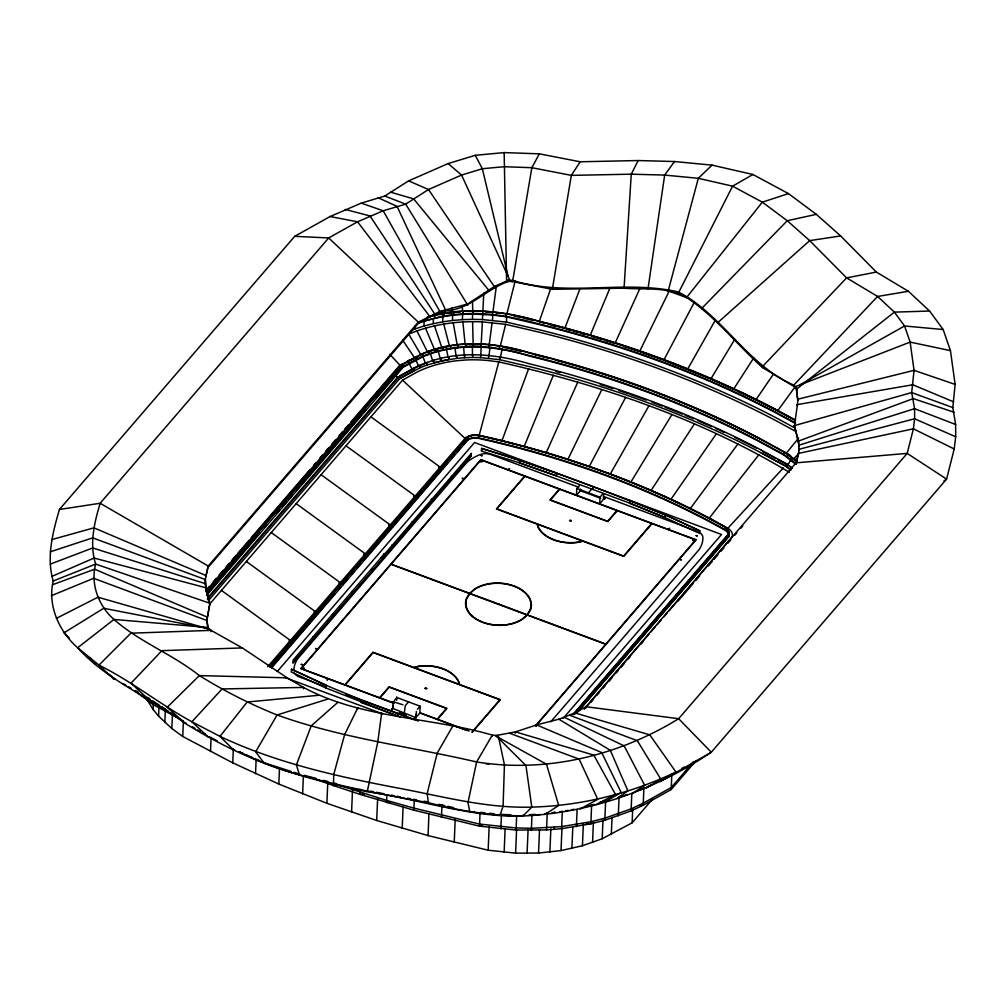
<?xml version="1.0" encoding="UTF-8"?>
<svg xmlns="http://www.w3.org/2000/svg" width="1006" height="1006" viewBox="0 0 1006 1006"><rect width="100%" height="100%" fill="white"/><g stroke="black" fill="none" stroke-linecap="round" stroke-linejoin="round"><path stroke-width="1.5" d="M303.472 688.833L303.485 687.425L287.213 677.843L242.308 647.927L211.109 630.36L207.488 627.417L113.992 619.445C98.613 606.09 90.288 584.046 95.645 564.077C89.232 543.982 94.3 522.806 100.16 503.264L328.685 237.944L357.558 221.798L383.198 210.782L405.695 204.143L428.506 189.518L461.565 175.057L482.327 168.731L503.956 166.719L531.847 167.7L571.32 175.371L631.252 174.176L664.677 175.082L698.315 178.314L732.582 186.16L762.334 202.156L787.258 220.729L809.679 240.623L846.599 277.882L877.597 296.456L894.397 312.124L904.557 325.982L910.128 342.103L914.052 370.346L911.688 392.579L914.58 408.688L914.63 418.773L913.41 428.808L907.186 453.392L678.648 718.699C619.004 755.556 546.346 773.224 476.63 761.957C410.071 746.49 341.663 738.266 277.078 714.977C250.066 704.137 224.099 690.908 199.351 675.592C172.567 654.189 139.645 642.155 113.992 619.445L77.651 647.751C59.165 631.579 47.37 605.562 53.192 581.015C46.263 557.211 52.727 532.501 59.417 509.476L294.695 236.335L330.069 216.541L361.267 203.137L384.808 196.032L408.612 180.866L448.123 163.576L475.297 155.301L504.157 152.598L539.354 153.843L580.185 161.777L638.156 160.545L674.485 161.526L712.034 165.135L752.953 174.503L788.478 193.605L816.306 214.341L840.676 235.957L876.339 272.06L908.393 291.275L929.607 311.043L943.163 329.54L950.444 350.641L955.134 384.405L952.808 407.568L955.637 424.494L955.7 436.78L954.204 448.978L946.583 479.095L711.305 752.249C654.051 790.691 586.586 814.357 517.436 816.193C466.193 816.268 417.226 798.827 366.825 791.684C323.618 782.039 279.681 772.432 240.057 751.985M504.157 152.598L506.584 280.184L512.557 280.385C566.63 297.374 623.745 279.454 678.333 291.929C723.062 315.18 746.854 364.864 793.772 385.122L797.368 388.479L894.397 312.124L929.607 311.043M207.525 625.782L206.834 620.488L209.927 603.26L205.89 587.755L205.325 579.557L92.703 537.87L50.3 551.804M206.783 621.934L207.211 617.093L94.639 569.207L52.463 584.763M208.758 630.448L206.834 620.488L93.621 578.299L51.218 595.766M797.356 389.649L793.772 386.317L762.573 367.618L762.611 366.448L846.599 277.882L876.339 272.06M180.288 719.328L153.214 704.64L153.302 702.578L142.387 694.593M652.617 799.028L632.133 822.807L602.204 838.74L582.436 845.757L561.021 850.573L538.55 853.05L515.6 853.138L488.161 850.221L428.053 835.584L376.697 820.494L326.887 803.291L278.838 784.051L232.751 762.85L182.74 736.48L171.85 728.533L158.583 716.159L153.138 709.519L153.402 703.32M158.583 716.159L158.973 706.866M164.833 722.509L165.349 710.11M171.85 728.533L172.504 713.028M182.74 736.48L183.394 720.988M209.525 603.21L205.84 589.038L205.325 579.557M205.299 584.939L205.35 583.656L92.753 547.968L50.363 564.077M205.84 589.038L205.89 587.755L94.086 558.053L51.985 576.35M59.417 509.476L100.16 503.264L208.217 566.038L205.777 576.752L208.217 566.038L418.307 322.146L439.811 311.458L467.727 303.963L494.7 286.282L509.652 279.756L461.565 175.057L448.123 163.576M210.506 751.545L211.097 737.599M232.751 762.85L233.342 748.904M255.537 773.689L256.128 759.744M278.838 784.051L279.492 768.559M291.489 669.216L325.793 685.111L325.592 687.878L291.275 671.97L291.489 669.216L325.793 685.111L325.592 687.878L397.785 716.058M293.438 642.457L293.249 639.388M293.098 662.891L471.198 456.12L471.311 453.455L471.047 456.07L292.947 662.828L293.06 660.162L384.518 553.652L380.884 558.443M301.272 664.388L302.353 664.601L301.209 664.413M302.63 793.923L303.347 776.871M326.887 803.291L327.742 783.146M343.26 584.612L343.071 581.543M351.584 812.156L352.502 790.465M368.171 555.689L367.982 552.621M359.884 789.169L359.67 794.262L413.843 810.182L479.497 826.152L516.065 830.038L546.547 829.925L561.6 828.68L590.836 823.813L604.832 820.242L631.089 810.911L643.174 805.228L671.178 789.559L696.24 760.473M384.367 553.589L384.506 554.243L471.311 453.455M376.697 820.494L377.615 798.802M393.082 526.767L392.893 523.698M208.267 600.796L399.659 378.646L399.772 375.879L413.969 367.932M403.066 367.291L403.205 364.247L422.948 353.747L422.822 356.79L403.066 367.291L206.67 595.301M386.845 795.897L386.568 802.511L389.611 802.411M391.762 709.783L392.265 708.966M391.422 709.469L392.415 709.23L391.598 709.129M396.754 700.289L396.867 697.523L420.143 706.225L419.879 713.065L415.868 717.605L392.667 708.413A17.655 6.124 -69.6 0 0 393.069 702.754M397.697 716.159L397.81 713.493M412.284 329.981L415.101 328.874L415.226 325.843M399.86 713.279L399.231 713.04L399.96 712.826M401.268 713.895L401.897 714.034M401.633 713.38L402.073 713.644M416.71 359.658L416.836 356.627M208.167 567.309L418.245 323.416L418.307 322.146L328.685 237.944L294.695 236.335M403.305 714.65L403.922 714.876M403.658 714.147L403.859 713.858M405.343 715.404L405.959 715.643M207.374 599.186L399.772 375.879L399.634 378.621L420.206 367.718L420.307 364.926L434.114 360.06M405.996 715.027L405.695 714.901M402.199 828.303L403.104 806.611M206.469 592.157L402.916 364.097L416.597 356.438L416.484 359.205L422.633 356.313L422.746 353.559C456.51 339.11 495.027 342.191 529.395 352.741A794.966 509.929 2.4 0 1 759.844 438.566L786.378 453.115L796.827 461.125M415.101 328.874L423.966 326.032L424.218 319.958M427.034 362.298L426.934 365.077L420.181 367.693M418.245 323.416L429.336 317.217L429.386 315.934L357.558 221.798L330.069 216.541M422.633 356.313L429.134 353.772L429.26 351.006M429.31 354.25L429.436 351.207C461.641 339.676 497.115 343.197 529.282 352.968A794.614 509.702 2.4 0 1 759.618 438.742L784.026 451.983L795.96 461.301L795.834 464.344L783.888 455.014L759.492 441.785A794.614 509.702 2.4 0 0 529.156 355.998C494.889 345.473 456.485 342.38 422.822 356.79M414.422 718.196L415.101 718.334M415.767 717.919L415.818 718.322M423.966 326.032L433.196 323.68L433.385 319.116M413.843 810.182L414.246 800.55M429.336 317.217L434.403 314.84L434.454 313.558L370.007 215.95L345.221 209.424M418.685 322.863L434.818 318.273L434.818 315.016C469.048 307.119 504.836 311.181 538.235 320.977A820.028 526.012 2.4 0 1 775.94 409.505L795.633 420.181M419.64 712.864L465.3 729.903M429.134 353.772L435.963 351.584L436.088 348.818M436.114 352.062L436.239 349.032M434.403 314.84L439.76 312.74L439.811 311.458L383.198 210.782L361.267 203.137M433.196 323.68L442.715 321.819L442.967 315.746M426.921 365.065L441.345 360.94L441.458 358.149C470.795 351.358 501.365 355.52 529.91 363.933A798.248 512.041 2.4 0 1 761.303 450.097M419.967 321.92L443.973 315.972L444.086 313.206M434.818 318.273L444.061 316.462L444.187 313.432C475.587 307.962 507.741 312.464 538.122 321.191A819.664 525.773 2.4 0 1 775.714 409.681L795.042 420.156M435.963 351.584L443.08 349.761L443.193 347.007M443.193 350.264L443.319 347.221M439.76 312.74L445.394 310.942L445.444 309.659L397.03 206.356L378.118 197.742M428.053 835.584L428.958 813.892M449.041 356.677L448.94 359.456L433.988 362.789L434.102 360.035L441.471 358.174M450.499 348.83L450.525 345.574M442.715 321.819L452.474 320.474L452.725 314.4M443.973 315.972L453.467 314.652L453.593 311.898M444.061 316.462L453.53 315.155L453.668 312.124M456.825 355.596L456.711 358.388L441.332 360.915M443.08 349.761L457.931 347.296L458.044 344.53M457.994 347.799L458.12 344.756M441.458 817.287L441.986 804.624M452.474 320.474L462.395 319.644L462.659 313.57M453.467 314.652L463.137 313.847L463.25 311.093M453.53 315.155L463.175 314.362L463.301 311.319M456.699 358.362L464.621 357.721L464.734 354.942M457.931 347.296L465.577 346.655L465.69 343.889M465.615 347.158L465.74 344.127M462.395 319.644L472.43 319.342L472.682 313.268M463.175 314.362L472.908 314.061L473.021 310.791M467.828 440.012L467.941 437.057A11.494 7.369 2.4 0 1 473.65 435.221L474.58 435.145A11.494 7.369 2.4 0 1 478.315 435.334A711.481 456.384 2.4 0 1 725.301 527.32A11.494 7.369 2.4 0 1 727.464 529.332L727.841 529.885A11.494 7.369 2.4 0 1 728.382 534.048L728.256 537.003A11.494 7.369 2.4 0 0 727.715 532.84L727.338 532.287A11.494 7.369 2.4 0 0 725.175 530.275A711.481 456.384 2.4 0 0 478.19 438.289A11.494 7.369 2.4 0 0 474.455 438.1L473.524 438.176A11.494 7.369 2.4 0 0 467.828 440.012L271.519 667.909M464.621 357.696L472.606 357.482L472.719 354.703M473.31 346.932L473.424 343.662M454.234 842.311L455.202 819.073M790.867 469.903L785.849 466.243L761.165 452.876A798.211 512.016 2.4 0 0 529.785 366.712L499.655 359.683L480.629 357.646L480.742 354.879M481.031 347.108L481.17 343.838M794.702 427.877L777.487 418.534A823.273 528.087 2.4 0 0 538.839 329.666L506.471 322.109L482.49 319.568L482.817 311.017M478.19 438.289L478.391 435.108A11.883 7.62 2.4 0 0 474.53 434.919L473.575 434.994A11.858 7.608 2.4 0 0 468.406 436.478L270.3 666.022M519.662 460.17L519.473 462.936L556.57 475.876L519.549 462.835L481.522 451.128L481.635 448.462L519.662 460.157L556.67 473.21L556.481 475.976L629.643 503.088L665.368 517.612L629.555 503.189L629.756 500.422L665.469 514.946L699.836 530.803L699.723 533.469L665.268 517.713L665.381 515.034C605.008 490.576 544.02 467.312 481.635 448.462M481.711 448.362L481.522 451.128M488.74 347.686L488.903 344.417M488.627 358.262L488.74 355.483M794.916 423.199L775.588 412.712A819.664 525.773 2.4 0 0 537.984 324.234L505.943 316.752L492.424 315.016L492.588 311.747M492.525 320.323L492.789 314.249M499.341 349.044L499.554 345.787M480.025 813.502L479.497 826.152L482.289 825.511M499.655 359.683L499.768 356.891M505.943 316.752L506.156 313.495M506.471 322.109L506.722 316.035M488.161 850.221L489.13 826.982M500.85 828.894L501.441 814.734M504.144 852.283L505.113 829.032M516.065 830.038L516.669 815.879M515.6 853.138L516.568 829.9M527.094 853.402L528.062 830.151M531.331 830.378L531.985 814.709M538.55 853.05L539.518 829.812M546.547 829.925L547.264 812.735M549.88 852.107L550.86 828.869M554.205 829.284L554.293 827.221M561.6 828.68L562.316 811.49M561.021 850.573L561.939 828.881M580.336 490.677L580.475 490.249A17.655 6.124 -69.6 0 1 580.361 489.105L580.512 490.262M581.091 490.5L581.77 490.551M574.866 714.21L574.916 712.927L586.008 706.728L796.086 462.835L798.475 453.392L913.41 428.808L954.204 448.978M571.898 848.448L572.804 826.756M576.4 826.63L577.117 809.44M585.957 708.01L586.008 706.728L678.648 718.699L711.305 752.249L660.074 781.624M582.436 845.757L583.342 824.065M602.632 494.084L599.991 497.19L599.752 504.006L603.713 498.913A17.655 6.124 -69.6 0 1 603.776 493.657M604.166 498.674L604.92 498.8L604.229 499.077C603.147 497.819 606.014 499.303 603.99 498.372M604.229 499.077L604.581 498.385M591.629 804.951L590.836 823.813L586.372 823.386M592.559 842.512L593.402 822.367M602.204 838.74L602.984 820.142M604.832 820.242L605.612 801.38M611.308 834.452L612.025 817.413M629.643 503.088L629.756 500.422M618.275 815.929L619.067 797.066M631.089 810.911L631.806 793.583M632.133 822.807L632.724 808.862M643.903 787.899L643.174 805.228L640.105 805.517M671.178 789.559L671.845 773.752M725.175 530.275L725.301 527.32M726.684 530.816A11.858 7.608 2.4 0 0 725.439 529.835L725.552 527.157A711.908 456.649 2.4 0 0 478.391 435.108M577.13 712.688L728.621 536.814L728.897 533.494A11.858 7.608 2.4 0 0 728.168 529.81L727.778 529.231A11.883 7.62 2.4 0 0 725.552 527.157M783.888 455.014L784.026 451.983M790.842 469.915L785.837 466.256L785.975 463.477L761.278 450.122M791.118 460.295L791.244 457.265M954.015 412.221L913.247 398.602L798.424 441.106L798.902 446.488L798.424 441.106L794.388 425.613L911.688 392.579L952.808 407.568M943.993 480.881L946.583 479.095L907.186 453.392L796.086 462.835L796.035 464.118L798.475 453.392M955.7 436.78L914.63 418.773L798.978 449.317L798.927 450.6L798.965 445.205L914.58 408.688L955.637 424.494M480.73 355.91L481.182 346.819M762.573 367.618C737.033 344.756 715.832 317.091 687.161 297.851L687.224 296.707L762.334 202.156L788.478 193.605M482.83 311.697L483.798 293.136M795.985 431.536L775.274 420.307A819.664 525.773 2.4 0 0 537.669 331.817L505.628 324.347L482.364 321.882L481.182 344.517L466.507 344.542M796.06 386.417L797.808 400.275L796.06 386.417L910.128 342.103L950.444 350.641M953.625 401.859L912.807 384.77L797.406 404.575L797.343 405.644L797.871 399.193L914.052 370.346L955.134 384.405M798.362 442.389L794.388 425.613M702.138 309.018L702.238 307.899L787.258 220.729L816.306 214.341M210.996 631.718L211.109 630.36L130.881 633.189L98.965 665.104L77.651 647.751C107.592 680.974 149.944 696.995 185.154 723.389C220.767 745.433 258.856 763.717 299.373 774.733C341.726 786.717 384.996 794.929 428.292 802.662C459.302 810.786 491.054 815.967 523.183 815.791L531.797 807.101C581.606 805.781 631.001 793.407 675.931 772.03L649.788 734.858L574.916 712.927L558.871 719.215L536.588 724.911L515.462 731.89L495.229 735.675L546.497 764.258L558.695 805.441L545.089 814.432L544.661 813.779L547.654 813.376M408.599 701.811L405.267 705.696L404.249 713.267M492.185 736.442L492.311 735.084C430.178 717.039 361.368 718.624 303.485 687.425L222.049 688.947L191.894 721.78C160.004 704.326 131.61 681.276 98.965 665.104L114.08 679.427L114.898 679.025L109.176 674.372M718.209 323.266L718.309 322.159L809.679 240.623L840.676 235.957M393.069 705.407L392.705 708.425M416.233 714.034L415.906 717.391M489.117 355.017L489.96 347.485M205.274 580.839L205.828 575.482L93.935 527.848L51.796 539.593M798.424 454.674L798.978 449.317M492.097 322.612L489.18 345.121L491.934 345.473M492.865 312.451L496.335 286.308M536.399 726.219L536.588 724.911L601.651 752.513L621.192 792.539L605.876 801.354M794.312 426.808L797.406 404.575M367.454 790.603L367.341 791.244L377.778 742.038L381.651 713.015L381.349 714.335M207.161 618.539L209.927 603.26L95.645 564.077L53.192 581.015M357.608 709.004L357.872 707.671L344.63 734.606L333.715 774.595L333.489 783.649L333.69 783.02L336.633 783.674M500.296 357.985L502.095 349.044M515.16 733.248L515.462 731.89L593.804 755.104L615.471 794.438L596.13 804.574M505.628 324.347L500.196 346.542L497.442 346.177M588.296 492.99L591.616 489.268M506.798 314.249L515.185 280.9M728.621 536.814L728.784 536.173A11.858 7.608 2.4 0 0 728.055 532.488M477.749 435.359L479.133 435.548L498.8 361.909C600.079 384.694 700.126 418.735 789.383 472.292M392.944 701.647L402.928 704.778M428.493 802.034L428.292 802.662L427.21 793.47L437.195 753.18L452.662 726.269M551.037 287.666L539.166 321.794L545.202 323.341M479.133 435.548L501.893 440.854L528.615 368.862M579.657 289.565L564.806 328.384L548.22 324.121M400.086 712.449L399.432 712.726M404.047 714.159L403.507 714.361M501.893 440.854L524.176 446.576L553.363 375.225M609.787 288.483L590.12 335.514L566.29 328.799M524.176 446.576L546.183 452.775L577.796 382.104M591.591 335.954L615.081 343.159L640.067 288.131M546.183 452.775L567.874 459.415L601.89 389.485M615.081 343.159L639.678 351.32L669.128 291.275L689.387 298.556M638.156 160.545L631.252 174.176L624.06 288.206C645.009 289.891 668.462 286.282 687.161 297.851M567.874 459.415L589.239 466.52L625.619 397.37M694.454 302.014L663.859 359.997L710.915 378.847L756.034 399.596L773.513 374.006M299.687 774.13L299.373 774.733L296.418 764.849L311.219 725.867L337.752 702.414M539.354 153.843L531.847 167.7L512.582 281.592L552.332 289.313L624.06 288.206M687.614 369.177L715.379 320.059M589.239 466.52L610.265 474.052L648.958 405.745M710.915 378.847L734.745 339.362M610.265 474.052L630.9 482.037L671.895 414.598M790.955 459.817L787.711 465.024L778.04 459.78M733.726 388.995L753.758 357.822M630.9 482.037L651.146 490.438L694.379 423.928M580.185 161.777L571.32 175.371L552.332 289.313M651.146 490.438L670.977 499.253L716.398 433.724M674.485 161.526L664.677 175.082L648.002 288.848M795.142 386.719L777.814 410.674L757.392 400.287M670.977 499.253L690.368 508.47L737.926 443.973M579.469 485.458L576.79 488.589L576.463 495.04M690.368 508.47L709.293 518.09L758.952 454.649M396.867 697.586L394.277 700.578M786.378 453.115L798.663 438.025M207.186 588.875L209.185 586.561M213.184 581.921L216.177 578.437M219.17 574.967L223.156 570.339M226.149 566.868L229.142 563.398M232.122 559.927L236.108 555.299M238.108 552.986L243.087 547.201M244.081 546.044L249.06 540.26M251.06 537.946L309.848 469.689M313.834 465.061L315.834 462.747M319.82 458.12L322.8 454.649M325.793 451.178L328.786 447.708M331.779 444.237L335.765 439.609M338.745 436.139L342.732 431.511M344.731 429.197L348.717 424.57M350.704 422.256L399.621 365.467L402.224 364.009M205.853 591.126L400.212 365.492L422.746 353.559M206.796 592.257L403.205 364.247M207.374 593.741L259.535 533.18M264.515 527.395L266.515 525.082M276.474 513.513L279.467 510.042M282.46 506.571L286.446 501.944M288.433 499.63L292.419 495.002M296.405 490.375L299.398 486.904M301.385 484.59L366.159 409.392M376.244 397.684L402.802 366.863L415.113 359.972M207.827 597.652L397.471 377.489L418.622 366.234L415.516 359.243M210.216 603.424L402.538 380.155L416.17 372.534A94.677 60.737 2.4 0 1 457.453 360.664L465.074 360.035A94.677 60.737 2.4 0 1 488.199 360.55L498.8 361.909M267.747 666.651L465.967 437.321A15.48 9.934 2.4 0 1 472.719 435.384L473.21 435.346M269.646 667.267L467.941 437.057M271.18 667.544L334.985 593.477M338.972 588.85L340.959 586.536M344.945 581.908L347.938 578.437M351.924 573.81L354.917 570.339M357.91 566.868L360.89 563.398M363.883 559.927L367.869 555.299M369.856 552.986L380.821 540.26M382.821 537.946L440.615 470.846M445.595 465.061L447.595 462.747M451.581 458.107L454.574 454.637M457.567 451.166L460.559 447.683M463.552 444.212L468.293 439.157A11.858 7.608 2.4 0 1 473.461 437.673L474.417 437.597A11.858 7.608 2.4 0 1 478.278 437.786A711.908 456.649 2.4 0 1 725.439 529.835M277.291 671.505L474.543 442.514L721.541 534.5L563.121 718.41M418.358 721.013L361.28 699.887L325.705 685.199M379.652 697.736L389.058 686.821L446.953 708.387L437.547 719.303L469.098 731.06M379.966 697.862L389.196 687.136L446.463 708.463L437.233 719.189L420.055 712.789M593.125 486.917L593.1 489.482M401.972 713.707L402.06 713.128M471.965 732.129L499.844 699.761L373.1 652.554L345.221 684.923L394.289 703.194M472.292 732.242L500.347 699.686L459.503 684.47L458.799 681.628A32.947 21.126 2.4 0 0 417.855 666.387L413.793 667.443L372.949 652.24L344.907 684.797L303.762 669.48A2.93 1.874 2.4 0 0 302.617 666.991L391.032 564.341L469.437 593.54L466.432 598.507A32.947 21.126 2.4 0 0 482.767 622.412A32.947 21.126 2.4 0 0 522.353 619.331L527.295 615.081L605.687 644.28L535.569 725.691M535.884 725.816L679.39 559.21L681.414 559.965L679.591 558.984L696.127 539.782L668.827 529.621L669.568 528.213L668.462 529.483L508.495 469.903L509.589 468.633L508.131 469.777L480.83 459.604L464.282 478.806L462.068 478.278L464.093 479.032L317.506 649.21L315.482 648.455L317.318 649.436L300.769 668.638L328.069 678.798L326.975 680.081L328.434 678.937L393.195 703.056M550.798 721.78L699.183 549.515A48.238 30.947 2.4 0 0 702.93 537.619A10.84 6.954 2.4 0 0 697.812 531.583M572.93 714.512L728.382 534.048M573.257 714.637L728.734 534.136M578.79 710.525L727.263 538.16M584.285 709.243L649.059 634.044M651.058 631.73L655.044 627.103M657.031 624.789L661.017 620.161M664.01 616.691L667.003 613.22M668.99 610.906L732.368 536.538A15.48 9.934 2.4 0 0 731.437 531.734L730.922 530.979A15.48 9.934 2.4 0 0 728.872 528.892L709.293 518.09M591 702.15L593.024 699.799M597.061 695.108L599.086 692.769M603.122 688.079L605.147 685.727M609.183 681.037L612.214 677.516M616.263 672.825L618.25 670.512M621.243 667.041L624.236 663.57M628.222 658.943L630.209 656.629M641.174 643.903L643.161 641.589M678.044 601.098L692.908 583.845M695.787 580.5L699.623 576.048M708.237 566.038L712.072 561.587M713.996 559.361L717.907 554.834M720.887 551.363L723.88 547.893M727.866 543.265L730.859 539.794M734.845 535.167L736.832 532.853M740.818 528.225L742.818 525.912M693.323 761.894L671.266 787.484L643.262 803.153L631.164 808.837L604.908 818.167L590.924 821.739L561.688 826.605L531.42 828.315L516.153 827.963L479.585 824.077L413.919 808.107L386.656 800.436L333.263 783.397L333.175 785.46L359.67 794.262L364.21 794.237M691.814 763.868L693.863 761.492M727.929 528.2L783.36 467.891M361.267 699.874L361.167 702.553L400.212 716.964M417.44 709.205L420.106 706.25M793.897 458.61L799.154 453.19M712.034 165.135L698.315 178.314L668.223 290.797M665.482 514.946L699.836 530.803M616.804 798.563L627.882 790.829L610.302 750.3L558.871 719.215M445.394 310.942C470.619 309.433 486.791 288.332 509.828 280.925M631.982 793.696L644.733 785.435L624.148 745.874L564.492 717.416M234.725 749.935L234.021 750.388L219.974 736.379L191.894 721.78L208.317 737.033L209.122 736.631L217.208 740.831M391.585 709.419L392.277 709.557L391.611 709.519M646.43 788.038L660.779 779.147L637.339 740.705L569.861 715.316M752.953 174.503L732.582 186.16L678.358 293.123M799.632 385.034L904.557 325.982L943.163 329.54M407.43 361.104L410.033 359.645M399.659 378.646L413.856 370.698L413.944 367.919L420.319 364.952M681.716 768.546L684.344 767.075M56.374 618.363L97.934 597.199L208.808 629.014M599.991 497.19L576.954 488.463M402.123 713.355L401.62 713.782M186.009 723.025L185.154 723.389L167.222 707.268L199.351 675.592L287.213 677.843M482.364 321.882C457.34 320.763 431.888 324.334 408.738 334.118L420.76 354.565L429.436 351.207M420.005 365.694L424.155 364.071M599.664 802.574L603.889 801.178M428.896 351.484L440.427 348.164M327.554 699.157L277.078 714.977L255.65 751.834L264.515 763.604L265.043 763.076L291.023 771.363M585.492 806.699L594.018 804.36M427.324 316.928L434.818 315.016M427.487 317.142L444.187 313.432M603.688 499.139L603.525 496.486M440.326 314.476L443.042 313.947L442.25 310.98M443.42 347.498L449.493 346.315L443.747 324.058M552.344 812.81L555.211 812.295L552.131 812.773M565.46 810.836L568.327 810.32M571.207 809.805L574.074 809.289M908.393 291.275L877.597 296.456L793.772 385.122L793.772 386.317M447.23 313.369L451.405 312.791M448.613 313.457L451.405 313.067M454.159 345.662L457.265 345.234L453.216 322.75M559.613 811.754L562.593 811.352M535.682 815.061L540.222 814.445M544.774 813.829L547.805 813.426M318.638 695.297L247.199 702.025L219.974 736.379C277.643 763.68 340.544 777.21 402.903 788.981C445.583 797.192 487.935 808.459 531.797 807.101L525.949 765.528L496.826 736.568M455.228 312.401L460.182 311.986M529.156 814.734L535.355 814.357M415.868 717.052L415.88 717.089A17.655 6.124 -69.6 0 0 416.308 711.405M242.308 647.927L161.916 650.656L131.057 683.175L146.75 697.812L147.555 697.41L150.146 699.132M463.137 313.847C488.551 312.124 513.701 317.154 538.122 323.731A820.028 526.012 2.4 0 1 775.827 412.259L795.52 422.948M465.577 346.655C487.218 345.096 508.495 350.101 529.282 355.508A794.966 509.929 2.4 0 1 759.719 441.332L784.152 454.574M336.18 785.523L333.175 785.46L310.024 777.16M472.908 314.061L492.424 315.016M472.43 319.342L482.49 319.568M472.606 357.457L480.629 357.646M510.759 814.734L500.095 814.395L500.108 815.061L503.088 806.196L504.434 764.849L498.272 735.713L492.311 735.084L476.63 761.957L467.991 802.537L469.789 811.905L474.492 811.741M506.634 281.378L512.582 281.592M485.697 311.91L491.431 312.35M485.81 763.73L488.903 764.044M480.516 812.358L485.03 812.835M489.557 813.301L494.072 813.779M495.958 312.853L500.611 313.444M407.606 798.186L410.586 798.739M413.579 799.28L416.559 799.833M424.016 801.204L426.997 801.757M370.422 791.156L373.402 791.722M376.37 792.288L383.802 793.709M391.233 795.117L394.201 795.683M397.181 796.249L400.149 796.815M205.337 628.008L103.719 608.278L63.931 632.862L69.389 638.018M438.868 804.347L444.79 805.655M447.758 806.322L453.681 807.642M514.154 315.959L520.039 317.33M522.982 318.022L533.281 320.424M503.214 347.233L521.297 351.459M304.126 775.286L315.947 778.38M323.341 780.316L327.78 781.473M390.617 192.184L413.642 198.874L489.344 290.948M293.915 772.294L298.241 773.664M666.186 290.306L669.128 291.275M639.678 351.32L662.438 359.494M578.739 487.244L490.538 454.398A10.84 6.954 2.4 0 0 480.038 454.611A48.238 30.947 2.4 0 0 466.457 462.835L297.6 658.867A48.238 30.947 2.4 0 0 293.853 670.763M603.738 496.549L696.341 531.042M600.808 498.322L580.462 490.752L576.463 495.166M442.715 465.853L442.904 468.934L438.528 467.3M441.546 468.142L370.912 416.874M451.531 476.429L451.254 479.045M417.804 494.776L417.993 497.857L413.617 496.222M416.635 497.065L345.989 445.796M391.724 525.987L321.077 474.719M388.706 525.145L391.623 526.226M366.813 554.91L296.166 503.641M363.795 554.067L366.712 555.149M372.371 568.327L372.094 570.93M341.902 583.82L271.255 532.564M338.884 582.977L341.801 584.071M318.16 610.466L318.349 613.534L313.973 611.9M316.991 612.742L246.344 561.474M292.08 641.665L221.433 590.396M289.062 640.822L291.979 641.916M509.992 733.387L579.167 759.128L597.74 799.305L580.399 808.887L579.808 808.258M323.794 686.029L298.971 676.799A10.84 6.954 2.4 0 1 294.469 673.089M345.687 694.19L414.283 719.743M285.541 677.717L382.569 713.845M384.808 196.032L405.695 204.143L467.803 305.208M238.862 751.733L242.999 753.519M245.753 754.714L252.644 757.694M255.398 758.889L259.535 760.687M408.612 180.866L428.506 189.518L494.889 287.464M391.837 709.557L392.164 709.23M795.029 420.282L777.801 410.951A823.273 528.087 2.4 0 0 757.405 400.551M762.85 451.531L775.286 458.283M761.19 452.863L785.849 466.243M153.302 702.578L165.487 709.18M123.059 683.627L125.775 685.149M128.504 686.683L131.22 688.217M135.307 690.518L138.023 692.04M192.423 726.797L195.001 728.319M197.566 729.828L200.131 731.337M202.696 732.846L205.274 734.355M168.216 711.179L161.79 706.904M170.756 712.877L175.849 716.259M179.659 718.8L183.469 721.327M152.736 700.855L159.2 705.168M788.126 453.983L790.653 455.831M784.265 451.82L796.262 461.176M785.359 455.466L794.954 462.923M792.238 468.054L785.975 463.477L792.137 468.255M153.214 704.64L135.169 691.009M794.438 458.598L796.412 460.295M402.538 380.155L464.659 438.063M389.737 354.288L400.212 365.492M89.66 657.911L95.671 664.438M395.735 374.961L397.471 377.489M402.677 340.229L414.409 357.558M153.138 709.519L146.687 699.107M475.297 155.301L482.327 168.731L508.143 276.474M408.625 362.487L412.095 369.303M416.937 330.911L427.487 351.937M425.551 328.157L434.554 349.673M422.822 356.388L425.538 363.531M522.944 815.124L523.183 815.791M434.504 325.869L441.898 347.787M430.493 353.923L432.806 361.204M207.84 626.952L208.456 629.278M438.1 350.415L440.364 359.268M446.413 348.793L448.16 357.746M451.945 307.987L452.801 312.602M454.951 347.611L456.146 356.652M462.068 305.585L462.735 311.772M462.848 321.945L465.174 344.58M463.628 346.881L464.282 355.973M472.468 300.618L472.757 311.47M472.594 321.656L473.16 344.341M472.392 346.63L472.493 355.722M555.614 371.478A800.952 513.764 2.4 0 1 559.977 372.66M600.268 384.506A800.952 513.764 2.4 0 1 604.531 385.851M605.952 386.304A800.952 513.764 2.4 0 1 613.019 388.605M618.652 390.466A800.952 513.764 2.4 0 1 628.448 393.799M629.932 394.314A800.952 513.764 2.4 0 1 646.141 400.086M651.976 402.237A800.952 513.764 2.4 0 1 662.149 406.084M665.029 407.204A800.952 513.764 2.4 0 1 682.219 414.057M685.061 415.226A800.952 513.764 2.4 0 1 693.549 418.773M697.762 420.571A800.952 513.764 2.4 0 1 711.682 426.695M715.832 428.556A800.952 513.764 2.4 0 1 718.586 429.814M719.956 430.442A800.952 513.764 2.4 0 1 724.068 432.341M734.933 437.497A800.952 513.764 2.4 0 1 756.286 448.123M533.268 354.288A798.211 512.016 2.4 0 1 549.364 358.4M555.186 359.959A798.211 512.016 2.4 0 1 626.298 381.689M627.782 382.205A798.211 512.016 2.4 0 1 651.234 390.617M652.68 391.158A798.211 512.016 2.4 0 1 696.844 408.876M698.239 409.48A798.211 512.016 2.4 0 1 718.976 418.722M720.334 419.351A798.211 512.016 2.4 0 1 761.718 439.735M551.263 325.101A823.273 528.087 2.4 0 1 555.777 326.271M566.29 329.063A823.273 528.087 2.4 0 1 570.779 330.282M573.772 331.112A823.273 528.087 2.4 0 1 578.236 332.37M581.216 333.212A823.273 528.087 2.4 0 1 585.668 334.482M591.591 336.218A823.273 528.087 2.4 0 1 601.902 339.324M604.832 340.217A823.273 528.087 2.4 0 1 615.068 343.436M623.795 346.253A823.273 528.087 2.4 0 1 639.665 351.597M641.099 352.1A823.273 528.087 2.4 0 1 662.438 359.758M663.847 360.274A823.273 528.087 2.4 0 1 687.601 369.454M688.984 370.007A823.273 528.087 2.4 0 1 709.544 378.545M710.902 379.124A823.273 528.087 2.4 0 1 732.305 388.618M737.939 391.221A823.273 528.087 2.4 0 1 756.022 399.872M651.322 784.969A209.952 134.678 2.4 0 1 647.185 786.83M644.381 788.038A209.952 134.678 2.4 0 1 640.13 789.785M627.367 794.463A209.952 134.678 2.4 0 1 620.501 796.664M312.841 637.188L312.891 639.917L312.841 637.188M332.634 614.213L332.684 616.942L332.634 614.213M352.427 591.239L352.465 593.968L352.427 591.239M392 545.29L392.051 548.019L392 545.29M411.794 522.315L411.831 525.044L411.794 522.315M431.574 499.341L431.624 502.069L431.574 499.341M481.17 455.542L482.239 455.768L481.17 455.567M696.165 535.607L697.246 535.833L696.165 535.607M396.628 697.296L397.03 697.875L396.628 697.296M425.01 688.343L426.72 688.506L425.01 688.343M425.4 688.418L426.318 688.494L425.4 688.418M569.585 520.504L571.295 520.655L569.585 520.504M569.974 520.567L570.892 520.655L569.974 520.567M497.819 604.116L526.968 614.968L522.089 619.168A32.569 20.9 2.4 0 1 482.943 622.211A32.569 20.9 2.4 0 1 466.784 598.57L469.752 593.653L497.819 604.116M499.114 604.216L527.144 614.767L530.112 609.85A32.569 20.9 2.4 0 0 513.953 586.209A32.569 20.9 2.4 0 0 474.807 589.252L469.928 593.452L499.114 604.216M530.476 609.913L527.471 614.88L605.864 644.079L694.278 541.429A2.93 1.874 2.4 0 1 693.147 538.939L652.001 523.623L623.77 556.381L582.927 541.178L578.865 542.234A32.947 21.126 2.4 0 1 537.933 526.993L537.229 524.151L496.386 508.948L524.604 476.178L483.458 460.849A2.93 1.874 2.4 0 1 479.623 461.49L391.208 564.14L469.613 593.339L474.543 589.088A32.947 21.126 2.4 0 1 514.129 586.008A32.947 21.126 2.4 0 1 530.476 609.913M302.441 667.192L301.272 668.55L303.422 669.355A2.553 1.635 2.4 0 0 302.441 667.192M480.981 459.931L479.812 461.276A2.553 1.635 2.4 0 0 483.132 460.735L480.981 459.931M524.931 476.303L496.876 508.86L623.619 556.067L651.674 523.497L617.256 510.683L607.85 521.598L549.942 500.032L559.349 489.117L524.931 476.303M559.676 489.23L550.445 499.957L607.699 521.284L616.93 510.558L559.676 489.23M695.636 539.87L694.467 541.228A2.553 1.635 2.4 0 1 693.474 539.065L695.636 539.87M582.524 541.027L578.764 542.008A32.569 20.9 2.4 0 1 538.285 526.93L537.632 524.302L582.524 541.027M417.955 666.613L414.208 667.594L459.088 684.319L458.447 681.691A32.569 20.9 2.4 0 0 417.955 666.613"/></g></svg>
